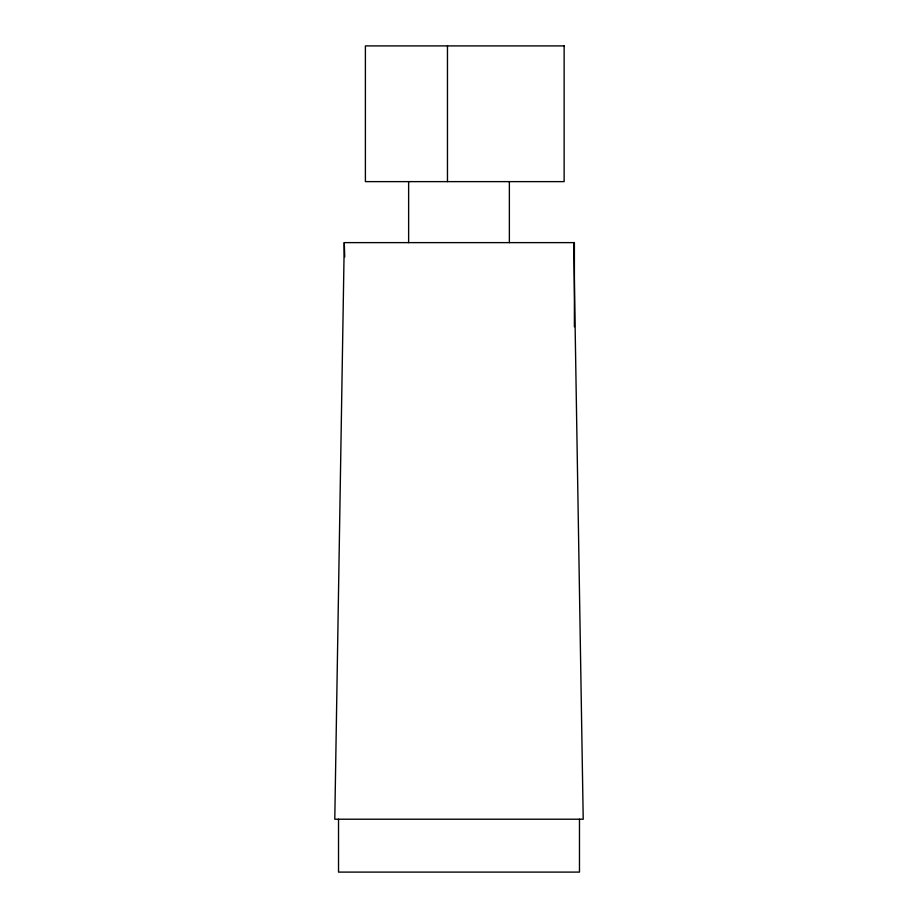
<?xml version="1.0" encoding="UTF-8"?>
<svg xmlns="http://www.w3.org/2000/svg" width="918" height="918" viewBox="0 0 918 918"><rect width="100%" height="100%" fill="white"/><g stroke="black" fill="none" stroke-linecap="round" stroke-linejoin="round"><path stroke-width="1.38" d="M574.393 326.774L574.393 242.627L344.261 242.627L334.783 819.212L583.217 819.212L573.739 242.627M344.261 242.627L344.72 256.937M579.476 819.212L579.476 872.1L338.524 872.1L338.524 819.212M509.364 181.626L509.364 242.627M447.468 45.9L447.468 181.626M408.636 181.626L408.636 242.627M564.134 45.9L365.398 45.9L365.398 181.626L564.134 181.626L564.134 45.9"/></g></svg>
